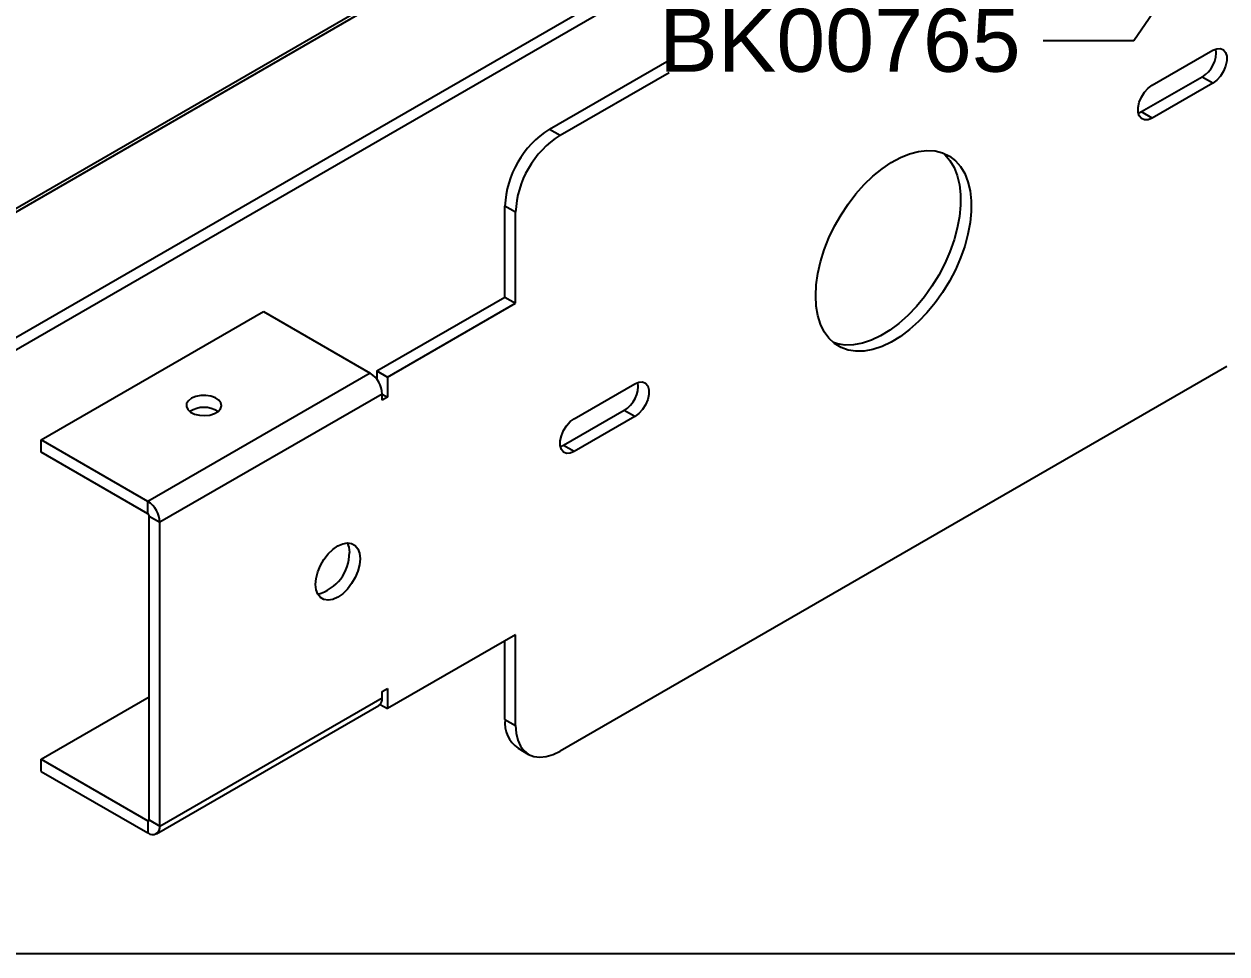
# Model space of a CAD drawing. Extents: x -3.7 to 17.5, y -9.7 to 0.
# Drawn here: x 4.588 to 9.371, y -9.748 to -6.049 of the extents above; entities that cross this region are included whole.
import ezdxf
from ezdxf import colors
from ezdxf.entities.mleader import LeaderData, LeaderLine
from ezdxf.math import Vec2, Vec3

# ---------------------------------------------------------------- set-up
doc = ezdxf.new("R2010")
doc.units = 0
doc.header["$LTSCALE"] = 0.5
doc.header["$MEASUREMENT"] = 0
doc.layers.add('Brackets', color=181, linetype='CONTINUOUS')
doc.layers.add('FAB DWG', color=221, linetype='CONTINUOUS')
doc.layers.add('Text-Unprinted', color=131, linetype='CONTINUOUS', plot=False)
doc.styles.get("Standard").update_dxf_attribs({"font": 'arial.ttf'})

msp = doc.modelspace()

# ---------------------------------------------------------------- linework, layer by layer
at = {"layer": 'Brackets', "linetype": 'Continuous', "lineweight": 25, "transparency": 16777216}
for p, q in [((8.5049, -4.5034), (3.1277, -7.6076)), ((3.1277, -7.6207), (8.5106, -4.5132)), ((4.4633, -7.3493), (7.5568, -5.5634)), ((4.5055, -7.3737), (7.5568, -5.6122)), ((9.0742, -6.2925), (9.3146, -6.1538)), ((6.6773, -6.4675), (7.1532, -6.1928)), ((6.7196, -6.4919), (7.1532, -6.2416)), ((9.2724, -6.26), (9.0319, -6.3988)), ((9.3146, -6.2844), (9.2724, -6.26)), ((9.3146, -6.2844), (9.0742, -6.4232)), ((9.0319, -6.3988), (9.0191, -6.4045)), ((9.0742, -6.4232), (9.0319, -6.3988)), ((6.6773, -6.4675), (6.7196, -6.4919)), ((6.5428, -6.7981), (6.5005, -6.7737)), ((6.5005, -7.135), (6.5005, -6.7737)), ((6.5428, -7.1594), (6.5428, -6.7981)), ((5.9913, -7.4289), (6.5005, -7.135)), ((6.0336, -7.4533), (6.5428, -7.1594)), ((6.5005, -7.135), (6.5428, -7.1594)), ((4.6566, -7.7032), (5.5405, -7.1931)), ((5.5405, -7.1931), (5.9645, -7.4378)), ((9.3712, -7.4114), (6.7196, -8.9418)), ((5.9645, -7.4378), (5.0806, -7.948)), ((5.9913, -7.4289), (6.0336, -7.4533)), ((5.9913, -7.4289), (5.9913, -7.4628)), ((6.0336, -7.4533), (6.0336, -7.5331)), ((6.7761, -7.6189), (7.0166, -7.4801)), ((6.0125, -7.5209), (5.1286, -8.031)), ((6.0125, -7.5453), (6.0125, -7.5209)), ((6.0125, -7.5209), (6.0336, -7.5331)), ((6.0336, -7.5331), (6.0125, -7.5453)), ((6.9743, -7.5864), (6.7338, -7.7251)), ((7.0166, -7.6108), (6.9743, -7.5864)), ((7.0166, -7.6108), (6.7761, -7.7495)), ((5.0806, -7.948), (4.6566, -7.7032)), ((4.6566, -7.7521), (4.6566, -7.7032)), ((6.7338, -7.7251), (6.721, -7.7308)), ((6.7761, -7.7495), (6.7338, -7.7251)), ((5.0806, -7.9968), (4.6566, -7.7521)), ((5.0806, -7.9968), (5.0806, -7.948)), ((5.0863, -8.0066), (5.1286, -8.031)), ((5.0863, -9.2147), (5.0863, -8.0066)), ((5.1286, -9.2391), (5.1286, -8.031)), ((6.5428, -8.4783), (6.0336, -8.7722)), ((6.5005, -8.8153), (6.5005, -8.5027)), ((6.5428, -8.8397), (6.5428, -8.4783)), ((6.0125, -8.7046), (6.0336, -8.6924)), ((6.0125, -8.729), (6.0125, -8.7046)), ((6.0336, -8.6924), (6.0336, -8.7722)), ((4.6566, -8.9733), (5.0863, -8.7253)), ((5.1286, -9.2391), (6.0125, -8.729)), ((5.1145, -9.2702), (5.9984, -8.7601)), ((6.0043, -8.7553), (6.0336, -8.7722)), ((6.5005, -8.8153), (6.5428, -8.8397)), ((6.5523, -8.9298), (6.5946, -8.9542)), ((4.6566, -8.9733), (5.0806, -9.218)), ((4.6566, -9.0221), (4.6566, -8.9733)), ((4.6566, -9.0221), (5.0806, -9.2668)), ((5.0863, -9.2147), (5.0806, -9.218)), ((5.0806, -9.218), (5.0806, -9.2668)), ((5.0863, -9.2147), (5.1286, -9.2391))]:
    msp.add_line(p, q, dxfattribs=at)
at = {"layer": 'Brackets', "linetype": 'Continuous', "lineweight": 25, "transparency": 16777216, "flags": 128}
for points in [[(9.3146, -6.1538), (9.3306, -6.1472), (9.3452, -6.1465), (9.3574, -6.1517), (9.3661, -6.1623), (9.3706, -6.1775), (9.3706, -6.1961), (9.3661, -6.2166), (9.3574, -6.2372), (9.3452, -6.2564), (9.3306, -6.2726), (9.3146, -6.2844)], [(9.0742, -6.4232), (9.0583, -6.4297), (9.0436, -6.4305), (9.0315, -6.4253), (9.0228, -6.4147), (9.0182, -6.3995), (9.0182, -6.3809), (9.0228, -6.3604), (9.0315, -6.3398), (9.0436, -6.3206), (9.0583, -6.3044), (9.0742, -6.2925)], [(7.736, -7.1302), (7.7382, -7.0867), (7.7447, -7.0413), (7.7554, -6.9946), (7.7702, -6.9474), (7.7888, -6.9001), (7.811, -6.8537), (7.8366, -6.8086), (7.865, -6.7655), (7.896, -6.725), (7.9291, -6.6877), (7.9638, -6.6541), (7.9997, -6.6247), (8.0362, -6.5998), (8.0729, -6.5799), (8.1091, -6.5653), (8.1445, -6.556), (8.1784, -6.5523), (8.2105, -6.5542), (8.2403, -6.5617), (8.2674, -6.5747), (8.2913, -6.5929), (8.3118, -6.6162), (8.3285, -6.6442), (8.3413, -6.6765), (8.3499, -6.7127), (8.3542, -6.7523), (8.3542, -6.7946), (8.3499, -6.8391), (8.3413, -6.8852), (8.3285, -6.9323), (8.3118, -6.9796), (8.2913, -7.0265), (8.2674, -7.0724), (8.2403, -7.1166), (8.2105, -7.1585), (8.1784, -7.1974), (8.1445, -7.2329), (8.1091, -7.2645), (8.0729, -7.2917), (8.0362, -7.3141), (7.9997, -7.3314), (7.9638, -7.3434), (7.9291, -7.3498), (7.896, -7.3507), (7.865, -7.346), (7.8366, -7.3358), (7.811, -7.3201), (7.7888, -7.2993), (7.7702, -7.2736), (7.7554, -7.2434), (7.7447, -7.2091), (7.7382, -7.1712), (7.736, -7.1302)], [(8.2419, -6.5623), (8.249, -6.5685), (8.2695, -6.5918), (8.2862, -6.6198), (8.299, -6.6521), (8.3076, -6.6883), (8.3119, -6.7279), (8.3119, -6.7702), (8.3076, -6.8147), (8.299, -6.8608), (8.2862, -6.9079), (8.2695, -6.9552), (8.249, -7.0021), (8.2251, -7.048), (8.198, -7.0922), (8.1682, -7.1341), (8.1362, -7.173), (8.1022, -7.2085), (8.0668, -7.2401), (8.0306, -7.2673), (7.9939, -7.2897), (7.9574, -7.307), (7.9216, -7.319), (7.8868, -7.3254), (7.8538, -7.3263), (7.8228, -7.3216), (7.8066, -7.3166)], [(7.0166, -7.4801), (7.0325, -7.4736), (7.0471, -7.4728), (7.0593, -7.478), (7.068, -7.4886), (7.0725, -7.5038), (7.0725, -7.5224), (7.068, -7.5429), (7.0593, -7.5636), (7.0471, -7.5828), (7.0325, -7.5989), (7.0166, -7.6108)], [(5.254, -7.5379), (5.2416, -7.5476), (5.2347, -7.5589), (5.2339, -7.571), (5.2393, -7.5826), (5.2504, -7.5928), (5.2662, -7.6007), (5.2854, -7.6055), (5.3061, -7.6068), (5.3266, -7.6046), (5.345, -7.599), (5.3598, -7.5904), (5.3696, -7.5798), (5.3734, -7.568), (5.3711, -7.556), (5.3627, -7.545), (5.3491, -7.5358), (5.3315, -7.5294), (5.3113, -7.5263), (5.2905, -7.5268), (5.2708, -7.5307), (5.254, -7.5379)], [(6.7761, -7.7495), (6.7602, -7.7561), (6.7456, -7.7568), (6.7334, -7.7517), (6.7247, -7.741), (6.7201, -7.7258), (6.7201, -7.7072), (6.7247, -7.6868), (6.7334, -7.6661), (6.7456, -7.6469), (6.7602, -7.6307), (6.7761, -7.6189)], [(5.9241, -8.176), (5.9219, -8.2), (5.9153, -8.2253), (5.9048, -8.2507), (5.8908, -8.275), (5.874, -8.2968), (5.8554, -8.3151), (5.8357, -8.3291), (5.816, -8.3378), (5.7973, -8.3411), (5.7806, -8.3386), (5.7666, -8.3305), (5.756, -8.3172), (5.7495, -8.2994), (5.7473, -8.278), (5.7495, -8.254), (5.756, -8.2286), (5.7666, -8.2032), (5.7806, -8.179), (5.7973, -8.1571), (5.816, -8.1388), (5.8357, -8.1249), (5.8554, -8.1161), (5.874, -8.1129), (5.8908, -8.1154), (5.9048, -8.1234), (5.9153, -8.1367), (5.9219, -8.1545), (5.9241, -8.176)], [(5.8733, -8.1129), (5.8796, -8.1301), (5.8818, -8.1516)], [(6.5428, -8.8397), (6.545, -8.8704), (6.5514, -8.8978), (6.5621, -8.9212), (6.5766, -8.9402), (6.5946, -8.9542), (6.6157, -8.9628), (6.6393, -8.9659), (6.6649, -8.9633), (6.6919, -8.9553), (6.7196, -8.9418)]]:
    msp.add_lwpolyline(points, dxfattribs=at)
at = {"layer": 'Brackets', "linetype": 'Continuous', "lineweight": 25, "transparency": 16777216}
for centre, radius, start, end in [((9.2124, -6.161), 0.1158, 301.2054, 6.3907), ((6.8815, -6.7895), 0.3814, 122.3837, 177.6163), ((6.9238, -6.8139), 0.3814, 122.3837, 177.6163), ((5.9084, -7.5256), 0.1042, 2.6023, 57.3977), ((6.9143, -7.4873), 0.1158, 301.2054, 6.3907), ((5.3035, -7.6743), 0.1003, 56.2304, 123.7696), ((5.0245, -8.0357), 0.1042, 2.6023, 57.3977), ((5.074, -8.0072), 0.0123, 2.6023, 57.3977), ((5.7136, -8.1538), 0.1682, 284.5119, 0.767), ((5.9802, -8.7331), 0.0325, 304.0523, 7.2552), ((6.6225, -8.8291), 0.1227, 173.5497, 235.1429), ((5.0828, -9.2153), 0.00349, 230.815, 9.2203), ((5.0993, -9.2439), 0.0296, 230.815, 9.2203)]:
    msp.add_arc(centre, radius, start, end, dxfattribs=at)
at = {"layer": 'Text-Unprinted', "transparency": 16777216}
msp.add_lwpolyline([(0, 0), (17.5416, 0), (17.5416, -9.748), (0, -9.748)], close=True, dxfattribs=at)

# ---------------------------------------------------------------- leaders
at = {"layer": 'FAB DWG', "transparency": 16777216}
ml = msp.add_multileader_mtext('Standard', dxfattribs=at)
ml.set_content('BK00765', color=256)
ml.set_leader_properties()
ml.build(insert=Vec2(0, 0))
ml.multileader.update_dxf_attribs({"text_right_attachment_type": 2, "dogleg_length": 0.36, "arrow_head_size": 0.25})
ctx = ml.context
ctx.base_point, ctx.char_height, ctx.arrow_head_size, ctx.landing_gap_size, ctx.plane_origin = Vec3(7.0632, -6.1162), 0.25, 0.25, 0.09, Vec3(9.5074, -6.9763)
ctx.right_attachment, ctx.text_align_type = 2, 2
notes = []
notes.append((ctx, [(1, (1, 1, 0), (9.0008, -6.1167), (-1, 0), 0.36, [(0, [(9.2923, -5.6874)], 0, [])])]))
ctx.mtext.insert, ctx.mtext.alignment, ctx.mtext.flow_direction = Vec3(8.5508, -5.989), 3, 5
for ctx, leaders in notes:
    for number, flags, end, landing, length, lines in leaders:
        leader = LeaderData()
        leader.index, (leader.has_last_leader_line, leader.has_dogleg_vector, leader.attachment_direction) = number, flags
        leader.last_leader_point, leader.dogleg_vector, leader.dogleg_length = Vec3(end), Vec3(landing), length
        for number, points, colour, breaks in lines:
            line = LeaderLine()
            line.index, line.vertices, line.color, line.breaks = number, Vec3.list(points), colors.encode_raw_color(colour), breaks
            leader.lines.append(line)
        ctx.leaders.append(leader)

doc.saveas('drawing.dxf')
